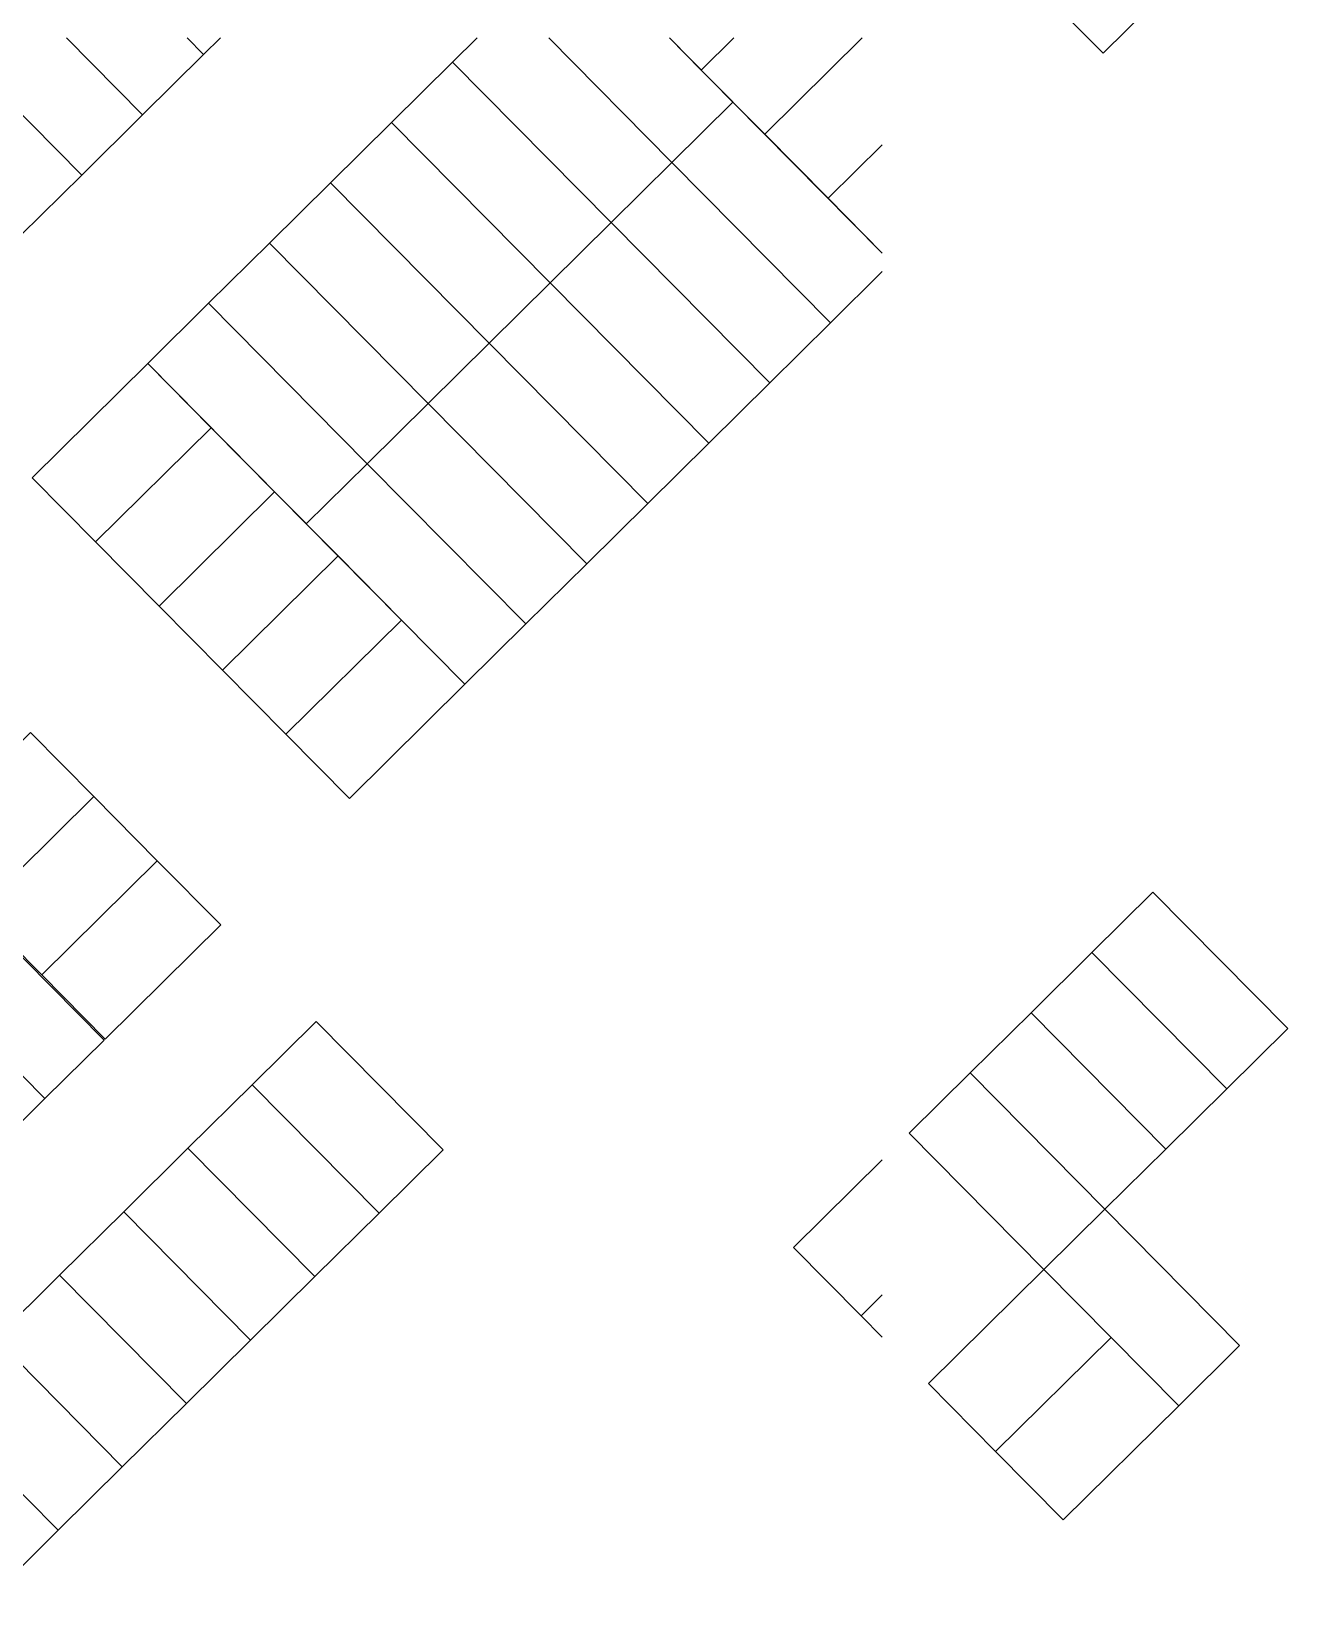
# Model space of a CAD drawing. Header units: metres. Extents: x 5594974 to 5596329, y 6967237 to 6968572.
# Drawn here: x 5596190 to 5596329.2, y 6968244.5 to 6968417.8 of the extents above; entities that cross this region are included whole.
import ezdxf

# ---------------------------------------------------------------- set-up
doc = ezdxf.new("R2010")
doc.units = ezdxf.units.M
doc.layers.add('zz_catastro_fontana', color=7, linetype='Continuous')

msp = doc.modelspace()

# ---------------------------------------------------------------- linework, layer by layer
at = {"layer": 'zz_catastro_fontana'}
for points in [[(5596301.77, 6968422.43), (5596314.57, 6968435.09), (5596321.6, 6968427.98), (5596308.8, 6968415.32), (5596301.77, 6968422.43)], [(5596301.77, 6968422.43), (5596314.57, 6968435.09), (5596321.6, 6968427.98), (5596308.8, 6968415.32), (5596301.77, 6968422.43)], [(5596174.77, 6968409.35), (5596181.53, 6968416.03), (5596195.59, 6968401.81), (5596188.83, 6968395.13), (5596174.77, 6968409.35)], [(5596174.77, 6968409.35), (5596181.53, 6968416.03), (5596195.59, 6968401.81), (5596188.83, 6968395.13), (5596174.77, 6968409.35)], [(5596229.92, 6968407.63), (5596236.67, 6968414.31), (5596254.25, 6968396.53), (5596247.5, 6968389.85), (5596229.92, 6968407.63)], [(5596229.92, 6968407.63), (5596236.67, 6968414.31), (5596254.25, 6968396.53), (5596247.5, 6968389.85), (5596229.92, 6968407.63)], [(5596223.16, 6968400.95), (5596229.92, 6968407.63), (5596247.5, 6968389.85), (5596240.74, 6968383.17), (5596223.16, 6968400.95)], [(5596223.16, 6968400.95), (5596229.92, 6968407.63), (5596247.5, 6968389.85), (5596240.74, 6968383.17), (5596223.16, 6968400.95)], [(5596254.25, 6968396.53), (5596261, 6968403.21), (5596278.58, 6968385.44), (5596271.83, 6968378.76), (5596254.25, 6968396.53)], [(5596254.25, 6968396.53), (5596261, 6968403.21), (5596278.58, 6968385.44), (5596271.83, 6968378.76), (5596254.25, 6968396.53)], [(5596216.41, 6968394.27), (5596223.16, 6968400.95), (5596240.74, 6968383.17), (5596233.99, 6968376.49), (5596216.41, 6968394.27)], [(5596216.41, 6968394.27), (5596223.16, 6968400.95), (5596240.74, 6968383.17), (5596233.99, 6968376.49), (5596216.41, 6968394.27)], [(5596247.5, 6968389.85), (5596254.25, 6968396.53), (5596271.83, 6968378.76), (5596265.07, 6968372.08), (5596247.5, 6968389.85)], [(5596247.5, 6968389.85), (5596254.25, 6968396.53), (5596271.83, 6968378.76), (5596265.07, 6968372.08), (5596247.5, 6968389.85)], [(5596209.65, 6968387.59), (5596216.41, 6968394.27), (5596233.99, 6968376.49), (5596227.23, 6968369.81), (5596209.65, 6968387.59)], [(5596209.65, 6968387.59), (5596216.41, 6968394.27), (5596233.99, 6968376.49), (5596227.23, 6968369.81), (5596209.65, 6968387.59)], [(5596240.74, 6968383.17), (5596247.5, 6968389.85), (5596265.07, 6968372.08), (5596258.32, 6968365.4), (5596240.74, 6968383.17)], [(5596240.74, 6968383.17), (5596247.5, 6968389.85), (5596265.07, 6968372.08), (5596258.32, 6968365.4), (5596240.74, 6968383.17)], [(5596202.9, 6968380.91), (5596209.65, 6968387.59), (5596227.23, 6968369.81), (5596220.48, 6968363.13), (5596202.9, 6968380.91)], [(5596202.9, 6968380.91), (5596209.65, 6968387.59), (5596227.23, 6968369.81), (5596220.48, 6968363.13), (5596202.9, 6968380.91)], [(5596233.99, 6968376.49), (5596240.74, 6968383.17), (5596258.32, 6968365.4), (5596251.56, 6968358.72), (5596233.99, 6968376.49)], [(5596233.99, 6968376.49), (5596240.74, 6968383.17), (5596258.32, 6968365.4), (5596251.56, 6968358.72), (5596233.99, 6968376.49)], [(5596190.1, 6968368.25), (5596202.9, 6968380.91), (5596209.93, 6968373.8), (5596197.13, 6968361.14), (5596190.1, 6968368.25)], [(5596190.1, 6968368.25), (5596202.9, 6968380.91), (5596209.93, 6968373.8), (5596197.13, 6968361.14), (5596190.1, 6968368.25)], [(5596227.23, 6968369.81), (5596233.99, 6968376.49), (5596251.56, 6968358.72), (5596244.81, 6968352.04), (5596227.23, 6968369.81)], [(5596227.23, 6968369.81), (5596233.99, 6968376.49), (5596251.56, 6968358.72), (5596244.81, 6968352.04), (5596227.23, 6968369.81)], [(5596197.13, 6968361.14), (5596209.93, 6968373.8), (5596216.96, 6968366.69), (5596204.16, 6968354.03), (5596197.13, 6968361.14)], [(5596197.13, 6968361.14), (5596209.93, 6968373.8), (5596216.96, 6968366.69), (5596204.16, 6968354.03), (5596197.13, 6968361.14)], [(5596220.48, 6968363.13), (5596227.23, 6968369.81), (5596244.81, 6968352.04), (5596238.05, 6968345.36), (5596220.48, 6968363.13)], [(5596220.48, 6968363.13), (5596227.23, 6968369.81), (5596244.81, 6968352.04), (5596238.05, 6968345.36), (5596220.48, 6968363.13)], [(5596204.16, 6968354.03), (5596216.96, 6968366.69), (5596223.99, 6968359.58), (5596211.19, 6968346.92), (5596204.16, 6968354.03)], [(5596204.16, 6968354.03), (5596216.96, 6968366.69), (5596223.99, 6968359.58), (5596211.19, 6968346.92), (5596204.16, 6968354.03)], [(5596211.19, 6968346.92), (5596223.99, 6968359.58), (5596231.02, 6968352.47), (5596218.22, 6968339.81), (5596211.19, 6968346.92)], [(5596211.19, 6968346.92), (5596223.99, 6968359.58), (5596231.02, 6968352.47), (5596218.22, 6968339.81), (5596211.19, 6968346.92)], [(5596218.22, 6968339.81), (5596231.02, 6968352.47), (5596238.05, 6968345.36), (5596225.26, 6968332.7), (5596218.22, 6968339.81)], [(5596218.22, 6968339.81), (5596231.02, 6968352.47), (5596238.05, 6968345.36), (5596225.26, 6968332.7), (5596218.22, 6968339.81)], [(5596177.1, 6968327.35), (5596189.9, 6968340.01), (5596196.93, 6968332.9), (5596184.13, 6968320.24), (5596177.1, 6968327.35)], [(5596177.1, 6968327.35), (5596189.9, 6968340.01), (5596196.93, 6968332.9), (5596184.13, 6968320.24), (5596177.1, 6968327.35)], [(5596184.13, 6968320.24), (5596196.93, 6968332.9), (5596203.96, 6968325.79), (5596191.16, 6968313.13), (5596184.13, 6968320.24)], [(5596184.13, 6968320.24), (5596196.93, 6968332.9), (5596203.96, 6968325.79), (5596191.16, 6968313.13), (5596184.13, 6968320.24)], [(5596191.16, 6968313.13), (5596203.96, 6968325.79), (5596210.99, 6968318.68), (5596198.19, 6968306.02), (5596191.16, 6968313.13)], [(5596191.16, 6968313.13), (5596203.96, 6968325.79), (5596210.99, 6968318.68), (5596198.19, 6968306.02), (5596191.16, 6968313.13)], [(5596173.94, 6968317.2), (5596180.5, 6968323.69), (5596198.08, 6968305.91), (5596191.52, 6968299.42), (5596173.94, 6968317.2)], [(5596173.94, 6968317.2), (5596180.5, 6968323.69), (5596198.08, 6968305.91), (5596191.52, 6968299.42), (5596173.94, 6968317.2)], [(5596307.54, 6968315.62), (5596314.3, 6968322.3), (5596329.24, 6968307.19), (5596322.48, 6968300.51), (5596307.54, 6968315.62)], [(5596307.54, 6968315.62), (5596314.3, 6968322.3), (5596329.24, 6968307.19), (5596322.48, 6968300.51), (5596307.54, 6968315.62)], [(5596167.38, 6968310.71), (5596173.94, 6968317.2), (5596191.52, 6968299.42), (5596184.95, 6968292.93), (5596167.38, 6968310.71)], [(5596167.38, 6968310.71), (5596173.94, 6968317.2), (5596191.52, 6968299.42), (5596184.95, 6968292.93), (5596167.38, 6968310.71)], [(5596300.79, 6968308.94), (5596307.54, 6968315.62), (5596322.48, 6968300.51), (5596315.73, 6968293.83), (5596300.79, 6968308.94)], [(5596300.79, 6968308.94), (5596307.54, 6968315.62), (5596322.48, 6968300.51), (5596315.73, 6968293.83), (5596300.79, 6968308.94)], [(5596221.58, 6968307.97), (5596235.65, 6968293.75), (5596228.54, 6968286.72), (5596214.47, 6968300.94), (5596221.58, 6968307.97)], [(5596221.58, 6968307.97), (5596235.65, 6968293.75), (5596228.54, 6968286.72), (5596214.47, 6968300.94), (5596221.58, 6968307.97)], [(5596294.03, 6968302.26), (5596300.79, 6968308.94), (5596315.73, 6968293.83), (5596308.97, 6968287.15), (5596294.03, 6968302.26)], [(5596294.03, 6968302.26), (5596300.79, 6968308.94), (5596315.73, 6968293.83), (5596308.97, 6968287.15), (5596294.03, 6968302.26)], [(5596214.47, 6968300.94), (5596228.54, 6968286.72), (5596221.43, 6968279.69), (5596207.36, 6968293.91), (5596214.47, 6968300.94)], [(5596214.47, 6968300.94), (5596228.54, 6968286.72), (5596221.43, 6968279.69), (5596207.36, 6968293.91), (5596214.47, 6968300.94)], [(5596287.28, 6968295.58), (5596294.03, 6968302.26), (5596308.97, 6968287.15), (5596302.22, 6968280.47), (5596287.28, 6968295.58)], [(5596287.28, 6968295.58), (5596294.03, 6968302.26), (5596308.97, 6968287.15), (5596302.22, 6968280.47), (5596287.28, 6968295.58)], [(5596207.36, 6968293.91), (5596221.43, 6968279.69), (5596214.31, 6968272.65), (5596200.25, 6968286.87), (5596207.36, 6968293.91)], [(5596207.36, 6968293.91), (5596221.43, 6968279.69), (5596214.31, 6968272.65), (5596200.25, 6968286.87), (5596207.36, 6968293.91)], [(5596302.22, 6968280.47), (5596308.97, 6968287.15), (5596323.91, 6968272.04), (5596317.16, 6968265.36), (5596302.22, 6968280.47)], [(5596302.22, 6968280.47), (5596308.97, 6968287.15), (5596323.91, 6968272.04), (5596317.16, 6968265.36), (5596302.22, 6968280.47)], [(5596200.25, 6968286.87), (5596214.31, 6968272.65), (5596207.2, 6968265.62), (5596193.14, 6968279.84), (5596200.25, 6968286.87)], [(5596200.25, 6968286.87), (5596214.31, 6968272.65), (5596207.2, 6968265.62), (5596193.14, 6968279.84), (5596200.25, 6968286.87)], [(5596296.87, 6968260.28), (5596289.42, 6968267.82), (5596302.22, 6968280.47), (5596309.67, 6968272.94), (5596296.87, 6968260.28)], [(5596296.87, 6968260.28), (5596289.42, 6968267.82), (5596302.22, 6968280.47), (5596309.67, 6968272.94), (5596296.87, 6968260.28)], [(5596193.14, 6968279.84), (5596207.2, 6968265.62), (5596200.09, 6968258.59), (5596186.03, 6968272.81), (5596193.14, 6968279.84)], [(5596193.14, 6968279.84), (5596207.2, 6968265.62), (5596200.09, 6968258.59), (5596186.03, 6968272.81), (5596193.14, 6968279.84)], [(5596186.03, 6968272.81), (5596200.09, 6968258.59), (5596192.98, 6968251.56), (5596178.92, 6968265.78), (5596186.03, 6968272.81)], [(5596186.03, 6968272.81), (5596200.09, 6968258.59), (5596192.98, 6968251.56), (5596178.92, 6968265.78), (5596186.03, 6968272.81)], [(5596304.36, 6968252.71), (5596296.87, 6968260.28), (5596309.67, 6968272.94), (5596317.16, 6968265.36), (5596304.36, 6968252.71)], [(5596304.36, 6968252.71), (5596296.87, 6968260.28), (5596309.67, 6968272.94), (5596317.16, 6968265.36), (5596304.36, 6968252.71)], [(5596178.92, 6968265.78), (5596192.98, 6968251.56), (5596185.87, 6968244.53), (5596171.81, 6968258.75), (5596178.92, 6968265.78)], [(5596178.92, 6968265.78), (5596192.98, 6968251.56), (5596185.87, 6968244.53), (5596171.81, 6968258.75), (5596178.92, 6968265.78)]]:
    msp.add_lwpolyline(points, close=True, dxfattribs=at)
for points in [[(5596193.92, 6968417.01), (5596202.34, 6968408.49), (5596195.59, 6968401.81), (5596181.53, 6968416.03), (5596182.51, 6968417.01)], [(5596193.92, 6968417.01), (5596202.34, 6968408.49), (5596195.59, 6968401.81), (5596181.53, 6968416.03), (5596182.51, 6968417.01)], [(5596207.28, 6968417.01), (5596209.1, 6968415.17), (5596202.34, 6968408.49), (5596193.92, 6968417.01)], [(5596207.28, 6968417.01), (5596209.1, 6968415.17), (5596202.34, 6968408.49), (5596193.92, 6968417.01)], [(5596210.96, 6968417.01), (5596209.1, 6968415.17), (5596207.28, 6968417.01)], [(5596210.96, 6968417.01), (5596209.1, 6968415.17), (5596207.28, 6968417.01)], [(5596247.36, 6968417.01), (5596261, 6968403.21), (5596254.25, 6968396.53), (5596236.67, 6968414.31), (5596239.4, 6968417.01)], [(5596247.36, 6968417.01), (5596261, 6968403.21), (5596254.25, 6968396.53), (5596236.67, 6968414.31), (5596239.4, 6968417.01)], [(5596260.72, 6968417.01), (5596267.76, 6968409.89), (5596261, 6968403.21), (5596247.36, 6968417.01)], [(5596260.72, 6968417.01), (5596267.76, 6968409.89), (5596261, 6968403.21), (5596247.36, 6968417.01)], [(5596267.84, 6968417.01), (5596264.24, 6968413.45), (5596260.72, 6968417.01)], [(5596267.84, 6968417.01), (5596264.24, 6968413.45), (5596260.72, 6968417.01)], [(5596282.06, 6968417.01), (5596271.28, 6968406.34), (5596264.24, 6968413.45), (5596267.84, 6968417.01)], [(5596282.06, 6968417.01), (5596271.28, 6968406.34), (5596264.24, 6968413.45), (5596267.84, 6968417.01)], [(5596284.31, 6968405.16), (5596278.31, 6968399.23), (5596271.28, 6968406.34), (5596282.06, 6968417.01)], [(5596284.31, 6968405.16), (5596278.31, 6968399.23), (5596271.28, 6968406.34), (5596282.06, 6968417.01)], [(5596284.31, 6968391.1), (5596278.58, 6968385.44), (5596261, 6968403.21), (5596267.76, 6968409.89), (5596284.31, 6968393.16)], [(5596284.31, 6968391.1), (5596278.58, 6968385.44), (5596261, 6968403.21), (5596267.76, 6968409.89), (5596284.31, 6968393.16)], [(5596284.31, 6968393.16), (5596278.31, 6968399.23), (5596284.31, 6968405.16)], [(5596284.31, 6968393.16), (5596278.31, 6968399.23), (5596284.31, 6968405.16)], [(5596284.31, 6968277.67), (5596281.97, 6968275.35), (5596274.48, 6968282.93), (5596284.31, 6968292.65)], [(5596284.31, 6968277.67), (5596281.97, 6968275.35), (5596274.48, 6968282.93), (5596284.31, 6968292.65)], [(5596284.31, 6968272.99), (5596281.97, 6968275.35), (5596284.31, 6968277.67)], [(5596284.31, 6968272.99), (5596281.97, 6968275.35), (5596284.31, 6968277.67)]]:
    msp.add_lwpolyline(points, dxfattribs=at)

doc.saveas('drawing.dxf')
